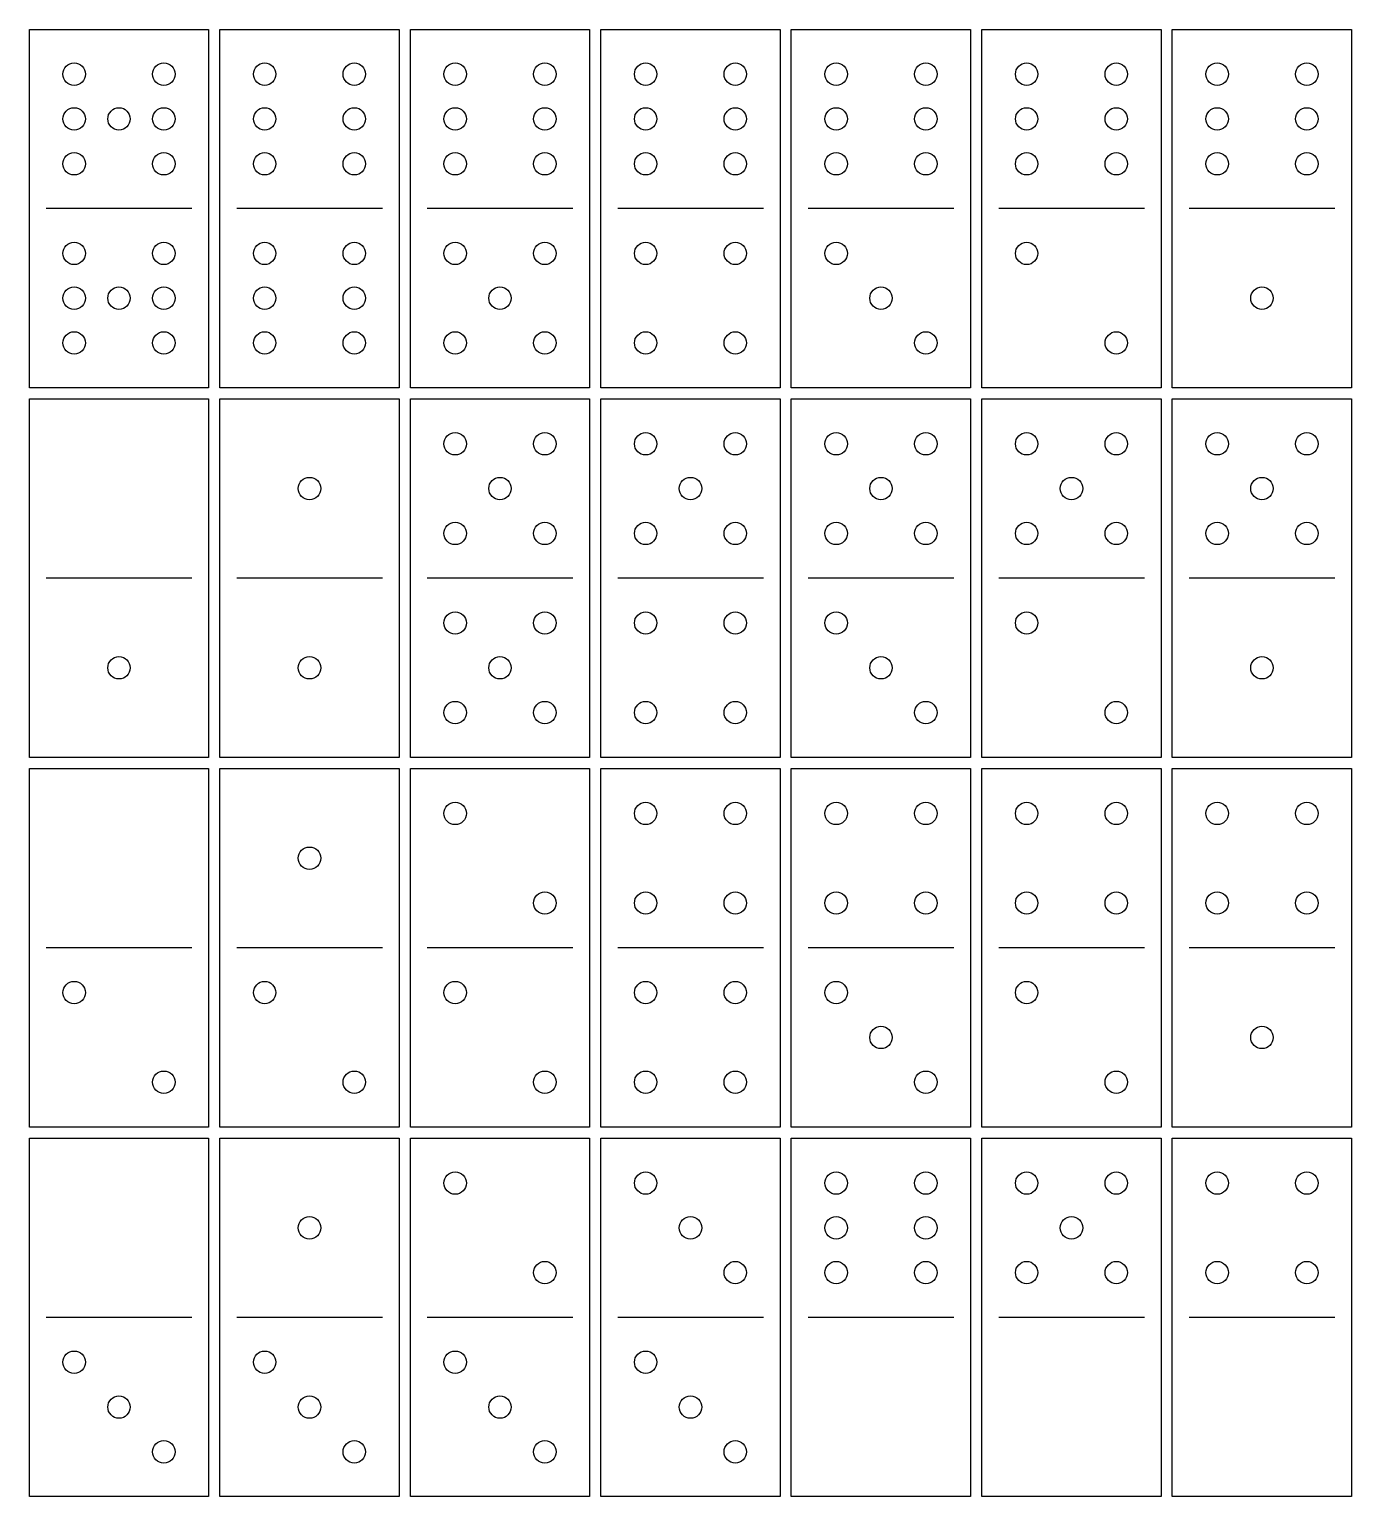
# Model space of a CAD drawing. Header units: inches. Extents: x 5.6 to 20.3, y -6.6 to 9.8.
import ezdxf

# ---------------------------------------------------------------- set-up
doc = ezdxf.new("R2010")
doc.units = ezdxf.units.IN
doc.header["$MEASUREMENT"] = 0

msp = doc.modelspace()

# ---------------------------------------------------------------- linework, layer by layer
for p, q in [((5.585, 7.772), (5.585, 9.772)), ((5.585, 9.772), (7.585, 9.772)), ((7.585, 9.772), (7.585, 7.772)), ((7.71, 7.772), (7.71, 9.772)), ((7.71, 9.772), (9.71, 9.772)), ((9.71, 9.772), (9.71, 7.772)), ((9.835, 7.772), (9.835, 9.772)), ((9.835, 9.772), (11.835, 9.772)), ((11.835, 9.772), (11.835, 7.772)), ((11.96, 7.772), (11.96, 9.772)), ((11.96, 9.772), (13.96, 9.772)), ((13.96, 9.772), (13.96, 7.772)), ((14.085, 7.772), (14.085, 9.772)), ((14.085, 9.772), (16.085, 9.772)), ((16.085, 9.772), (16.085, 7.772)), ((16.21, 7.772), (16.21, 9.772)), ((16.21, 9.772), (18.21, 9.772)), ((18.21, 9.772), (18.21, 7.772)), ((18.335, 7.772), (18.335, 9.772)), ((18.335, 9.772), (20.335, 9.772)), ((20.335, 9.772), (20.335, 7.772)), ((5.585, 5.772), (5.585, 7.772)), ((7.398, 7.772), (5.773, 7.772)), ((7.585, 7.772), (7.585, 5.772)), ((7.71, 5.772), (7.71, 7.772)), ((9.523, 7.772), (7.898, 7.772)), ((9.71, 7.772), (9.71, 5.772)), ((9.835, 5.772), (9.835, 7.772)), ((11.648, 7.772), (10.023, 7.772)), ((11.835, 7.772), (11.835, 5.772)), ((11.96, 5.772), (11.96, 7.772)), ((13.773, 7.772), (12.148, 7.772)), ((13.96, 7.772), (13.96, 5.772)), ((14.085, 5.772), (14.085, 7.772)), ((15.898, 7.772), (14.273, 7.772)), ((16.085, 7.772), (16.085, 5.772)), ((16.21, 5.772), (16.21, 7.772)), ((18.023, 7.772), (16.398, 7.772)), ((18.21, 7.772), (18.21, 5.772)), ((18.335, 5.772), (18.335, 7.772)), ((20.148, 7.772), (18.523, 7.772)), ((20.335, 7.772), (20.335, 5.772)), ((7.585, 5.772), (5.585, 5.772)), ((9.71, 5.772), (7.71, 5.772)), ((11.835, 5.772), (9.835, 5.772)), ((13.96, 5.772), (11.96, 5.772)), ((16.085, 5.772), (14.085, 5.772)), ((18.21, 5.772), (16.21, 5.772)), ((20.335, 5.772), (18.335, 5.772)), ((5.585, 3.647), (5.585, 5.647)), ((5.585, 5.647), (7.585, 5.647)), ((7.585, 5.647), (7.585, 3.647)), ((7.71, 3.647), (7.71, 5.647)), ((7.71, 5.647), (9.71, 5.647)), ((9.71, 5.647), (9.71, 3.647)), ((9.835, 3.647), (9.835, 5.647)), ((9.835, 5.647), (11.835, 5.647)), ((11.835, 5.647), (11.835, 3.647)), ((11.96, 3.647), (11.96, 5.647)), ((11.96, 5.647), (13.96, 5.647)), ((13.96, 5.647), (13.96, 3.647)), ((14.085, 3.647), (14.085, 5.647)), ((14.085, 5.647), (16.085, 5.647)), ((16.085, 5.647), (16.085, 3.647)), ((16.21, 3.647), (16.21, 5.647)), ((16.21, 5.647), (18.21, 5.647)), ((18.21, 5.647), (18.21, 3.647)), ((18.335, 3.647), (18.335, 5.647)), ((18.335, 5.647), (20.335, 5.647)), ((20.335, 5.647), (20.335, 3.647)), ((5.585, 1.647), (5.585, 3.647)), ((7.398, 3.647), (5.773, 3.647)), ((7.585, 3.647), (7.585, 1.647)), ((7.71, 1.647), (7.71, 3.647)), ((9.523, 3.647), (7.898, 3.647)), ((9.71, 3.647), (9.71, 1.647)), ((9.835, 1.647), (9.835, 3.647)), ((11.648, 3.647), (10.023, 3.647)), ((11.835, 3.647), (11.835, 1.647)), ((11.96, 1.647), (11.96, 3.647)), ((13.773, 3.647), (12.148, 3.647)), ((13.96, 3.647), (13.96, 1.647)), ((14.085, 1.647), (14.085, 3.647)), ((15.898, 3.647), (14.273, 3.647)), ((16.085, 3.647), (16.085, 1.647)), ((16.21, 1.647), (16.21, 3.647)), ((18.023, 3.647), (16.398, 3.647)), ((18.21, 3.647), (18.21, 1.647)), ((18.335, 1.647), (18.335, 3.647)), ((20.148, 3.647), (18.523, 3.647)), ((20.335, 3.647), (20.335, 1.647)), ((7.585, 1.647), (5.585, 1.647)), ((9.71, 1.647), (7.71, 1.647)), ((11.835, 1.647), (9.835, 1.647)), ((13.96, 1.647), (11.96, 1.647)), ((16.085, 1.647), (14.085, 1.647)), ((18.21, 1.647), (16.21, 1.647)), ((20.335, 1.647), (18.335, 1.647)), ((5.585, -0.478), (5.585, 1.522)), ((5.585, 1.522), (7.585, 1.522)), ((7.585, 1.522), (7.585, -0.478)), ((7.71, -0.478), (7.71, 1.522)), ((7.71, 1.522), (9.71, 1.522)), ((9.71, 1.522), (9.71, -0.478)), ((9.835, -0.478), (9.835, 1.522)), ((9.835, 1.522), (11.835, 1.522)), ((11.835, 1.522), (11.835, -0.478)), ((11.96, -0.478), (11.96, 1.522)), ((11.96, 1.522), (13.96, 1.522)), ((13.96, 1.522), (13.96, -0.478)), ((14.085, -0.478), (14.085, 1.522)), ((14.085, 1.522), (16.085, 1.522)), ((16.085, 1.522), (16.085, -0.478)), ((16.21, -0.478), (16.21, 1.522)), ((16.21, 1.522), (18.21, 1.522)), ((18.21, 1.522), (18.21, -0.478)), ((18.335, -0.478), (18.335, 1.522)), ((18.335, 1.522), (20.335, 1.522)), ((20.335, 1.522), (20.335, -0.478)), ((5.585, -2.478), (5.585, -0.478)), ((7.398, -0.478), (5.773, -0.478)), ((7.585, -0.478), (7.585, -2.478)), ((7.71, -2.478), (7.71, -0.478)), ((9.523, -0.478), (7.898, -0.478)), ((9.71, -0.478), (9.71, -2.478)), ((9.835, -2.478), (9.835, -0.478)), ((11.648, -0.478), (10.023, -0.478)), ((11.835, -0.478), (11.835, -2.478)), ((11.96, -2.478), (11.96, -0.478)), ((13.773, -0.478), (12.148, -0.478)), ((13.96, -0.478), (13.96, -2.478)), ((14.085, -2.478), (14.085, -0.478)), ((15.898, -0.478), (14.273, -0.478)), ((16.085, -0.478), (16.085, -2.478)), ((16.21, -2.478), (16.21, -0.478)), ((18.023, -0.478), (16.398, -0.478)), ((18.21, -0.478), (18.21, -2.478)), ((18.335, -2.478), (18.335, -0.478)), ((20.148, -0.478), (18.523, -0.478)), ((20.335, -0.478), (20.335, -2.478)), ((7.585, -2.478), (5.585, -2.478)), ((5.585, -4.603), (5.585, -2.603)), ((5.585, -2.603), (7.585, -2.603)), ((7.585, -2.603), (7.585, -4.603)), ((9.71, -2.478), (7.71, -2.478)), ((7.71, -4.603), (7.71, -2.603)), ((7.71, -2.603), (9.71, -2.603)), ((9.71, -2.603), (9.71, -4.603)), ((11.835, -2.478), (9.835, -2.478)), ((9.835, -4.603), (9.835, -2.603)), ((9.835, -2.603), (11.835, -2.603)), ((11.835, -2.603), (11.835, -4.603)), ((13.96, -2.478), (11.96, -2.478)), ((11.96, -4.603), (11.96, -2.603)), ((11.96, -2.603), (13.96, -2.603)), ((13.96, -2.603), (13.96, -4.603)), ((16.085, -2.478), (14.085, -2.478)), ((14.085, -4.603), (14.085, -2.603)), ((14.085, -2.603), (16.085, -2.603)), ((16.085, -2.603), (16.085, -4.603)), ((18.21, -2.478), (16.21, -2.478)), ((16.21, -4.603), (16.21, -2.603)), ((16.21, -2.603), (18.21, -2.603)), ((18.21, -2.603), (18.21, -4.603)), ((20.335, -2.478), (18.335, -2.478)), ((18.335, -4.603), (18.335, -2.603)), ((18.335, -2.603), (20.335, -2.603)), ((20.335, -2.603), (20.335, -4.603)), ((5.585, -6.603), (5.585, -4.603)), ((7.398, -4.603), (5.773, -4.603)), ((7.585, -4.603), (7.585, -6.603)), ((7.71, -6.603), (7.71, -4.603)), ((9.523, -4.603), (7.898, -4.603)), ((9.71, -4.603), (9.71, -6.603)), ((9.835, -6.603), (9.835, -4.603)), ((11.648, -4.603), (10.023, -4.603)), ((11.835, -4.603), (11.835, -6.603)), ((11.96, -6.603), (11.96, -4.603)), ((13.773, -4.603), (12.148, -4.603)), ((13.96, -4.603), (13.96, -6.603)), ((14.085, -6.603), (14.085, -4.603)), ((15.898, -4.603), (14.273, -4.603)), ((16.085, -4.603), (16.085, -6.603)), ((16.21, -6.603), (16.21, -4.603)), ((18.023, -4.603), (16.398, -4.603)), ((18.21, -4.603), (18.21, -6.603)), ((18.335, -6.603), (18.335, -4.603)), ((20.148, -4.603), (18.523, -4.603)), ((20.335, -4.603), (20.335, -6.603)), ((7.585, -6.603), (5.585, -6.603)), ((9.71, -6.603), (7.71, -6.603)), ((11.835, -6.603), (9.835, -6.603)), ((13.96, -6.603), (11.96, -6.603)), ((16.085, -6.603), (14.085, -6.603)), ((18.21, -6.603), (16.21, -6.603)), ((20.335, -6.603), (18.335, -6.603))]:
    msp.add_line(p, q)
for centre in [(6.085, 9.272), (7.085, 9.272), (8.21, 9.272), (9.21, 9.272), (10.335, 9.272), (11.335, 9.272), (12.46, 9.272), (13.46, 9.272), (14.585, 9.272), (15.585, 9.272), (16.71, 9.272), (17.71, 9.272), (18.835, 9.272), (19.835, 9.272), (6.085, 8.772), (6.585, 8.772), (7.085, 8.772), (8.21, 8.772), (9.21, 8.772), (10.335, 8.772), (11.335, 8.772), (12.46, 8.772), (13.46, 8.772), (14.585, 8.772), (15.585, 8.772), (16.71, 8.772), (17.71, 8.772), (18.835, 8.772), (19.835, 8.772), (6.085, 8.272), (7.085, 8.272), (8.21, 8.272), (9.21, 8.272), (10.335, 8.272), (11.335, 8.272), (12.46, 8.272), (13.46, 8.272), (14.585, 8.272), (15.585, 8.272), (16.71, 8.272), (17.71, 8.272), (18.835, 8.272), (19.835, 8.272), (6.085, 7.272), (7.085, 7.272), (8.21, 7.272), (9.21, 7.272), (10.335, 7.272), (11.335, 7.272), (12.46, 7.272), (13.46, 7.272), (14.585, 7.272), (16.71, 7.272), (6.085, 6.772), (6.585, 6.772), (7.085, 6.772), (8.21, 6.772), (9.21, 6.772), (10.835, 6.772), (15.085, 6.772), (19.335, 6.772), (6.085, 6.272), (7.085, 6.272), (8.21, 6.272), (9.21, 6.272), (10.335, 6.272), (11.335, 6.272), (12.46, 6.272), (13.46, 6.272), (15.585, 6.272), (17.71, 6.272), (10.335, 5.147), (11.335, 5.147), (12.46, 5.147), (13.46, 5.147), (14.585, 5.147), (15.585, 5.147), (16.71, 5.147), (17.71, 5.147), (18.835, 5.147), (19.835, 5.147), (8.71, 4.647), (10.835, 4.647), (12.96, 4.647), (15.085, 4.647), (17.21, 4.647), (19.335, 4.647), (10.335, 4.147), (11.335, 4.147), (12.46, 4.147), (13.46, 4.147), (14.585, 4.147), (15.585, 4.147), (16.71, 4.147), (17.71, 4.147), (18.835, 4.147), (19.835, 4.147), (10.335, 3.147), (11.335, 3.147), (12.46, 3.147), (13.46, 3.147), (14.585, 3.147), (16.71, 3.147), (6.585, 2.647), (8.71, 2.647), (10.835, 2.647), (15.085, 2.647), (19.335, 2.647), (10.335, 2.147), (11.335, 2.147), (12.46, 2.147), (13.46, 2.147), (15.585, 2.147), (17.71, 2.147), (10.335, 1.022), (12.46, 1.022), (13.46, 1.022), (14.585, 1.022), (15.585, 1.022), (16.71, 1.022), (17.71, 1.022), (18.835, 1.022), (19.835, 1.022), (8.71, 0.522), (11.335, 0.022), (12.46, 0.022), (13.46, 0.022), (14.585, 0.022), (15.585, 0.022), (16.71, 0.022), (17.71, 0.022), (18.835, 0.022), (19.835, 0.022), (6.085, -0.978), (8.21, -0.978), (10.335, -0.978), (12.46, -0.978), (13.46, -0.978), (14.585, -0.978), (16.71, -0.978), (15.085, -1.478), (19.335, -1.478), (7.085, -1.978), (9.21, -1.978), (11.335, -1.978), (12.46, -1.978), (13.46, -1.978), (15.585, -1.978), (17.71, -1.978), (10.335, -3.103), (12.46, -3.103), (14.585, -3.103), (15.585, -3.103), (16.71, -3.103), (17.71, -3.103), (18.835, -3.103), (19.835, -3.103), (8.71, -3.603), (12.96, -3.603), (14.585, -3.603), (15.585, -3.603), (17.21, -3.603), (11.335, -4.103), (13.46, -4.103), (14.585, -4.103), (15.585, -4.103), (16.71, -4.103), (17.71, -4.103), (18.835, -4.103), (19.835, -4.103), (6.085, -5.103), (8.21, -5.103), (10.335, -5.103), (12.46, -5.103), (6.585, -5.603), (8.71, -5.603), (10.835, -5.603), (12.96, -5.603), (7.085, -6.103), (9.21, -6.103), (11.335, -6.103), (13.46, -6.103)]:
    msp.add_circle(centre, 0.125)

doc.saveas('drawing.dxf')
